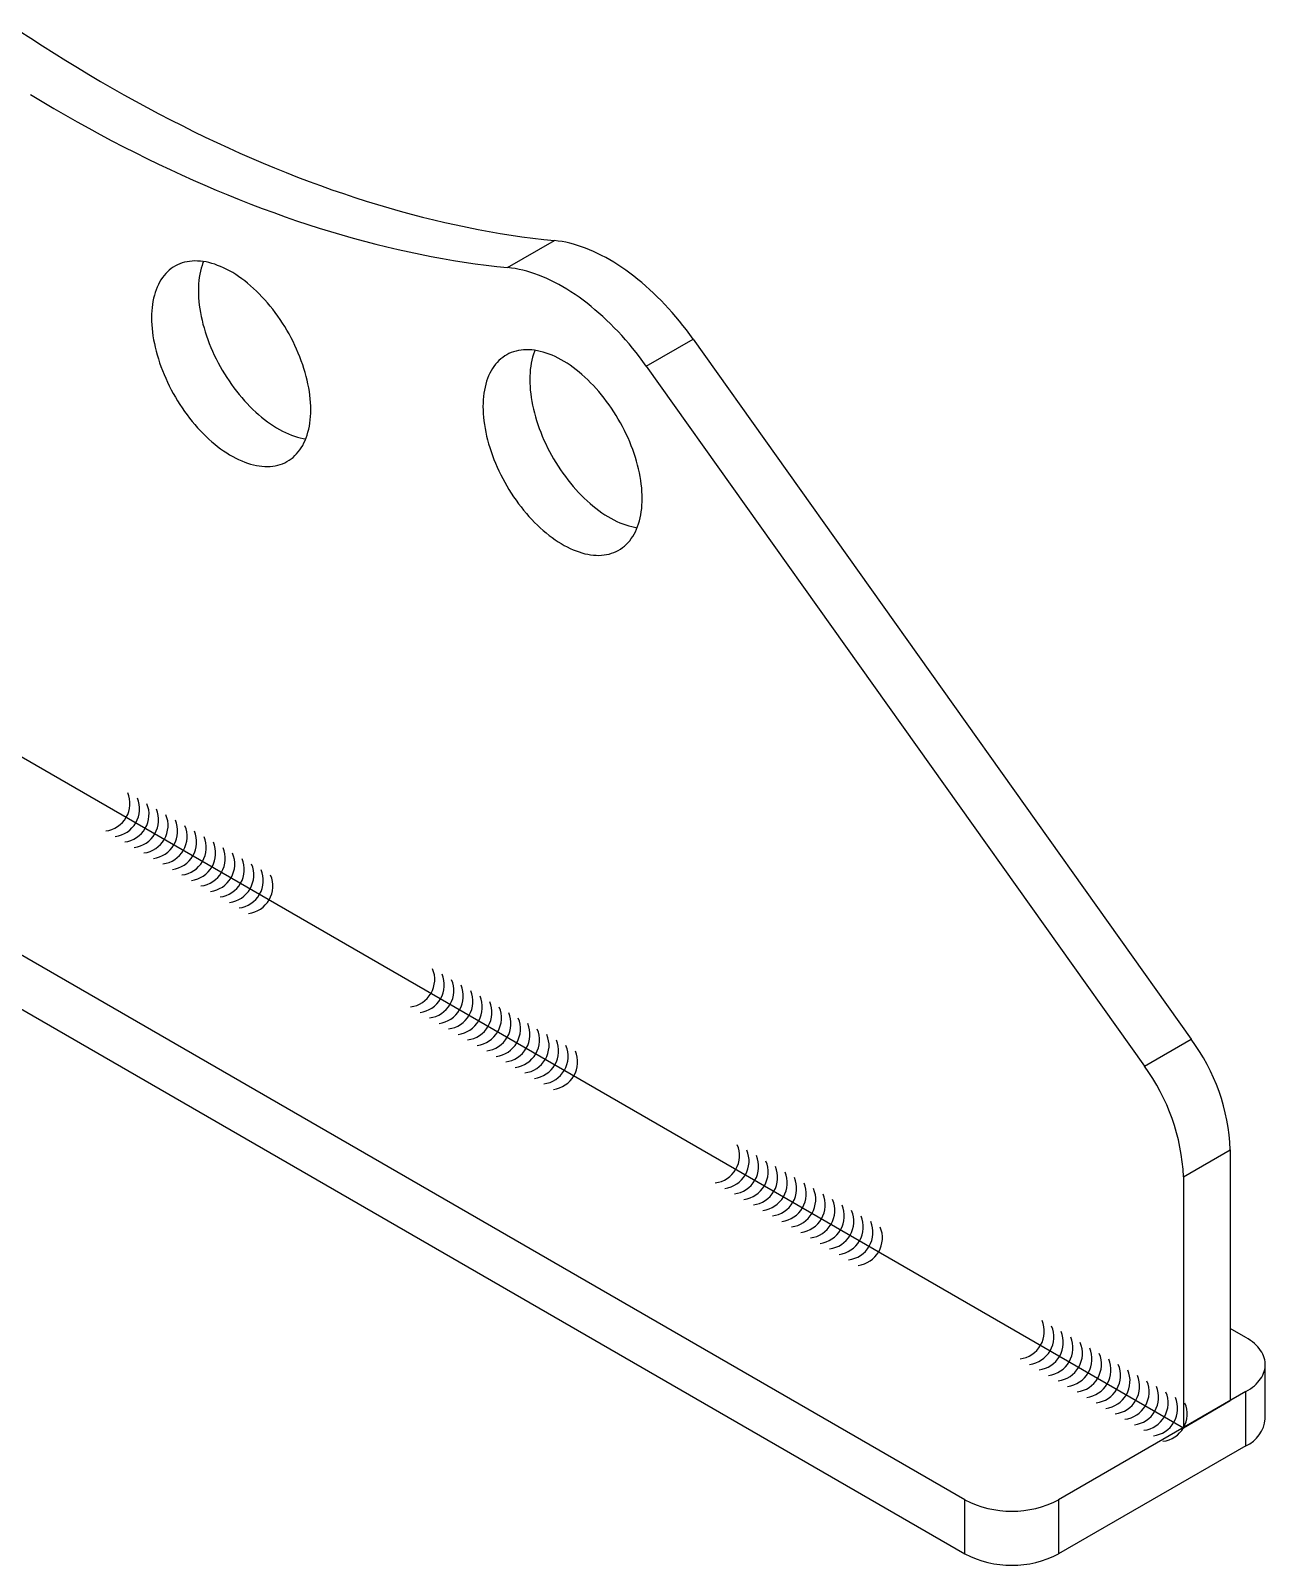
# Model space of a CAD drawing. Header units: millimetres. Extents: x 108 to 1601, y 220 to 1108.
# Drawn here: x 1414.6 to 1601, y 820.4 to 1052.1 of the extents above; entities that cross this region are included whole.
import ezdxf

# ---------------------------------------------------------------- set-up
doc = ezdxf.new("R2010")
doc.units = ezdxf.units.MM
doc.layers.add('geometry', color=8, linetype='Continuous')

msp = doc.modelspace()

# ---------------------------------------------------------------- linework, layer by layer
at = {"layer": 'geometry', "linetype": 'Continuous'}
for points in [[(1412.84, 1052.12), (1414.59, 1050.97)], [(1414.59, 1050.97), (1416.34, 1049.84)], [(1416.34, 1049.84), (1418.1, 1048.72)], [(1418.1, 1048.72), (1419.86, 1047.63)], [(1419.86, 1047.63), (1421.61, 1046.55)], [(1421.61, 1046.55), (1423.37, 1045.5)], [(1423.37, 1045.5), (1425.13, 1044.46)], [(1425.13, 1044.46), (1426.88, 1043.45)], [(1426.88, 1043.45), (1428.64, 1042.45)], [(1414.54, 1042.47), (1416.3, 1041.42)], [(1416.3, 1041.42), (1418.06, 1040.38)], [(1418.06, 1040.38), (1419.81, 1039.37)], [(1428.64, 1042.45), (1430.4, 1041.48)], [(1430.4, 1041.48), (1432.16, 1040.53)], [(1432.16, 1040.53), (1433.91, 1039.59)], [(1419.81, 1039.37), (1421.57, 1038.37)], [(1421.57, 1038.37), (1423.33, 1037.4)], [(1433.91, 1039.59), (1435.67, 1038.68)], [(1435.67, 1038.68), (1437.42, 1037.79)], [(1249.23, 1037.13), (1588.64, 841.2)], [(1423.33, 1037.4), (1425.08, 1036.45)], [(1425.08, 1036.45), (1426.84, 1035.51)], [(1437.42, 1037.79), (1439.17, 1036.92)], [(1439.17, 1036.92), (1440.93, 1036.07)], [(1440.93, 1036.07), (1442.68, 1035.24)], [(1426.84, 1035.51), (1428.6, 1034.6)], [(1428.6, 1034.6), (1430.35, 1033.71)], [(1430.35, 1033.71), (1432.1, 1032.84)], [(1442.68, 1035.24), (1444.43, 1034.43)], [(1444.43, 1034.43), (1446.17, 1033.64)], [(1446.17, 1033.64), (1447.92, 1032.88)], [(1432.1, 1032.84), (1433.86, 1031.99)], [(1433.86, 1031.99), (1435.61, 1031.16)], [(1435.61, 1031.16), (1437.35, 1030.35)], [(1447.92, 1032.88), (1449.66, 1032.13)], [(1449.66, 1032.13), (1451.4, 1031.41)], [(1451.4, 1031.41), (1453.14, 1030.71)], [(1437.35, 1030.35), (1439.1, 1029.56)], [(1439.1, 1029.56), (1440.85, 1028.8)], [(1440.85, 1028.8), (1442.59, 1028.05)], [(1453.14, 1030.71), (1454.87, 1030.03)], [(1454.87, 1030.03), (1456.61, 1029.37)], [(1456.61, 1029.37), (1458.34, 1028.73)], [(1442.59, 1028.05), (1444.33, 1027.33)], [(1444.33, 1027.33), (1446.07, 1026.63)], [(1446.07, 1026.63), (1447.8, 1025.95)], [(1458.34, 1028.73), (1460.06, 1028.12)], [(1460.06, 1028.12), (1461.79, 1027.52)], [(1461.79, 1027.52), (1463.5, 1026.95)], [(1463.5, 1026.95), (1465.22, 1026.4)], [(1447.8, 1025.95), (1449.54, 1025.29)], [(1449.54, 1025.29), (1451.26, 1024.65)], [(1451.26, 1024.65), (1452.99, 1024.04)], [(1465.22, 1026.4), (1466.93, 1025.87)], [(1466.93, 1025.87), (1468.64, 1025.37)], [(1468.64, 1025.37), (1470.34, 1024.88)], [(1470.34, 1024.88), (1472.04, 1024.42)], [(1472.04, 1024.42), (1473.74, 1023.98)], [(1452.99, 1024.04), (1454.71, 1023.44)], [(1454.71, 1023.44), (1456.43, 1022.87)], [(1456.43, 1022.87), (1458.15, 1022.32)], [(1458.15, 1022.32), (1459.86, 1021.79)], [(1473.74, 1023.98), (1475.43, 1023.56)], [(1475.43, 1023.56), (1477.11, 1023.17)], [(1477.11, 1023.17), (1478.79, 1022.79)], [(1478.79, 1022.79), (1480.47, 1022.44)], [(1480.47, 1022.44), (1482.13, 1022.11)], [(1482.13, 1022.11), (1483.8, 1021.81)], [(1459.86, 1021.79), (1461.57, 1021.29)], [(1461.57, 1021.29), (1463.27, 1020.8)], [(1463.27, 1020.8), (1464.97, 1020.34)], [(1464.97, 1020.34), (1466.67, 1019.9)], [(1466.67, 1019.9), (1468.36, 1019.48)], [(1483.8, 1021.81), (1485.46, 1021.52)], [(1485.46, 1021.52), (1487.11, 1021.26)], [(1486.58, 1016.36), (1493.66, 1020.44)], [(1487.11, 1021.26), (1488.75, 1021.02)], [(1488.75, 1021.02), (1490.39, 1020.81)], [(1490.39, 1020.81), (1492.03, 1020.61)], [(1492.03, 1020.61), (1493.66, 1020.44)], [(1494.22, 1020.37), (1493.66, 1020.44)], [(1494.8, 1020.28), (1494.22, 1020.37)], [(1495.38, 1020.17), (1494.8, 1020.28)], [(1495.96, 1020.04), (1495.38, 1020.17)], [(1496.55, 1019.88), (1495.96, 1020.04)], [(1497.15, 1019.71), (1496.55, 1019.88)], [(1497.74, 1019.51), (1497.15, 1019.71)], [(1498.35, 1019.29), (1497.74, 1019.51)], [(1555.64, 830.31), (1230.37, 1018.08)], [(1438.18, 1017.24), (1437.81, 1017.16)], [(1438.57, 1017.3), (1438.18, 1017.24)], [(1438.96, 1017.34), (1438.57, 1017.3)], [(1439.36, 1017.36), (1438.96, 1017.34)], [(1439.77, 1017.35), (1439.36, 1017.36)], [(1440.19, 1017.32), (1439.77, 1017.35)], [(1440.61, 1017.27), (1440.19, 1017.32)], [(1440.65, 1017.27), (1440.58, 1017.1)], [(1441.04, 1017.2), (1440.61, 1017.27)], [(1441.47, 1017.11), (1441.04, 1017.2)], [(1468.36, 1019.48), (1470.04, 1019.09)], [(1470.04, 1019.09), (1471.72, 1018.71)], [(1471.72, 1018.71), (1473.39, 1018.36)], [(1473.39, 1018.36), (1475.06, 1018.03)], [(1475.06, 1018.03), (1476.73, 1017.73)], [(1476.73, 1017.73), (1478.39, 1017.44)], [(1478.39, 1017.44), (1480.04, 1017.18)], [(1480.04, 1017.18), (1481.68, 1016.94)], [(1498.95, 1019.05), (1498.35, 1019.29)], [(1499.56, 1018.79), (1498.95, 1019.05)], [(1500.16, 1018.5), (1499.56, 1018.79)], [(1500.77, 1018.2), (1500.16, 1018.5)], [(1501.39, 1017.87), (1500.77, 1018.2)], [(1502, 1017.53), (1501.39, 1017.87)], [(1502.61, 1017.17), (1502, 1017.53)], [(1434.7, 1015.15), (1434.47, 1014.84)], [(1434.96, 1015.45), (1434.7, 1015.15)], [(1435.22, 1015.72), (1434.96, 1015.45)], [(1435.5, 1015.97), (1435.22, 1015.72)], [(1435.8, 1016.2), (1435.5, 1015.97)], [(1436.1, 1016.41), (1435.8, 1016.2)], [(1436.42, 1016.61), (1436.1, 1016.41)], [(1436.75, 1016.78), (1436.42, 1016.61)], [(1437.09, 1016.92), (1436.75, 1016.78)], [(1437.45, 1017.05), (1437.09, 1016.92)], [(1437.81, 1017.16), (1437.45, 1017.05)], [(1440.03, 1014.87), (1439.97, 1014.39)], [(1440.1, 1015.35), (1440.03, 1014.87)], [(1440.2, 1015.81), (1440.1, 1015.35)], [(1440.31, 1016.25), (1440.2, 1015.81)], [(1440.44, 1016.68), (1440.31, 1016.25)], [(1440.58, 1017.1), (1440.44, 1016.68)], [(1441.91, 1016.99), (1441.47, 1017.11)], [(1442.35, 1016.85), (1441.91, 1016.99)], [(1442.8, 1016.69), (1442.35, 1016.85)], [(1443.25, 1016.51), (1442.8, 1016.69)], [(1443.7, 1016.31), (1443.25, 1016.51)], [(1444.16, 1016.09), (1443.7, 1016.31)], [(1444.61, 1015.85), (1444.16, 1016.09)], [(1445.07, 1015.59), (1444.61, 1015.85)], [(1445.52, 1015.3), (1445.07, 1015.59)], [(1445.97, 1015), (1445.52, 1015.3)], [(1446.43, 1014.68), (1445.97, 1015)], [(1481.68, 1016.94), (1483.32, 1016.72)], [(1483.32, 1016.72), (1484.96, 1016.53)], [(1484.96, 1016.53), (1486.58, 1016.36)], [(1487.15, 1016.29), (1486.58, 1016.36)], [(1487.73, 1016.2), (1487.15, 1016.29)], [(1488.31, 1016.09), (1487.73, 1016.2)], [(1488.89, 1015.96), (1488.31, 1016.09)], [(1489.48, 1015.8), (1488.89, 1015.96)], [(1490.08, 1015.63), (1489.48, 1015.8)], [(1490.67, 1015.43), (1490.08, 1015.63)], [(1491.27, 1015.21), (1490.67, 1015.43)], [(1491.88, 1014.97), (1491.27, 1015.21)], [(1492.49, 1014.7), (1491.88, 1014.97)], [(1503.22, 1016.78), (1502.61, 1017.17)], [(1503.83, 1016.38), (1503.22, 1016.78)], [(1504.44, 1015.96), (1503.83, 1016.38)], [(1505.04, 1015.52), (1504.44, 1015.96)], [(1505.65, 1015.06), (1505.04, 1015.52)], [(1506.25, 1014.58), (1505.65, 1015.06)], [(1433.37, 1012.6), (1433.24, 1012.17)], [(1433.51, 1013.02), (1433.37, 1012.6)], [(1433.67, 1013.42), (1433.51, 1013.02)], [(1433.85, 1013.8), (1433.67, 1013.42)], [(1434.04, 1014.16), (1433.85, 1013.8)], [(1434.24, 1014.51), (1434.04, 1014.16)], [(1434.47, 1014.84), (1434.24, 1014.51)], [(1439.9, 1013.38), (1439.89, 1012.86)], [(1439.89, 1012.86), (1439.9, 1012.33)], [(1439.92, 1013.89), (1439.9, 1013.38)], [(1439.97, 1014.39), (1439.92, 1013.89)], [(1446.88, 1014.34), (1446.43, 1014.68)], [(1447.32, 1013.98), (1446.88, 1014.34)], [(1447.77, 1013.61), (1447.32, 1013.98)], [(1448.21, 1013.22), (1447.77, 1013.61)], [(1448.64, 1012.81), (1448.21, 1013.22)], [(1449.07, 1012.39), (1448.64, 1012.81)], [(1493.09, 1014.42), (1492.49, 1014.7)], [(1493.7, 1014.12), (1493.09, 1014.42)], [(1494.31, 1013.79), (1493.7, 1014.12)], [(1494.93, 1013.45), (1494.31, 1013.79)], [(1495.54, 1013.08), (1494.93, 1013.45)], [(1496.15, 1012.7), (1495.54, 1013.08)], [(1496.76, 1012.3), (1496.15, 1012.7)], [(1506.85, 1014.09), (1506.25, 1014.58)], [(1507.44, 1013.57), (1506.85, 1014.09)], [(1508.03, 1013.05), (1507.44, 1013.57)], [(1508.61, 1012.5), (1508.03, 1013.05)], [(1432.9, 1010.31), (1432.85, 1009.81)], [(1432.96, 1010.79), (1432.9, 1010.31)], [(1433.03, 1011.26), (1432.96, 1010.79)], [(1433.13, 1011.72), (1433.03, 1011.26)], [(1433.24, 1012.17), (1433.13, 1011.72)], [(1439.9, 1012.33), (1439.92, 1011.79)], [(1439.92, 1011.79), (1439.97, 1011.24)], [(1439.97, 1011.24), (1440.03, 1010.69)], [(1440.03, 1010.69), (1440.1, 1010.12)], [(1449.49, 1011.95), (1449.07, 1012.39)], [(1449.91, 1011.5), (1449.49, 1011.95)], [(1450.32, 1011.03), (1449.91, 1011.5)], [(1450.72, 1010.55), (1450.32, 1011.03)], [(1451.11, 1010.06), (1450.72, 1010.55)], [(1497.37, 1011.88), (1496.76, 1012.3)], [(1497.97, 1011.43), (1497.37, 1011.88)], [(1498.58, 1010.98), (1497.97, 1011.43)], [(1499.18, 1010.5), (1498.58, 1010.98)], [(1499.77, 1010), (1499.18, 1010.5)], [(1509.19, 1011.94), (1508.61, 1012.5)], [(1509.76, 1011.37), (1509.19, 1011.94)], [(1510.33, 1010.77), (1509.76, 1011.37)], [(1510.89, 1010.17), (1510.33, 1010.77)], [(1230.37, 1009.92), (1555.64, 822.15)], [(1432.83, 1009.3), (1432.82, 1008.78)], [(1432.82, 1008.78), (1432.83, 1008.25)], [(1432.85, 1009.81), (1432.83, 1009.3)], [(1432.83, 1008.25), (1432.85, 1007.71)], [(1440.1, 1010.12), (1440.2, 1009.56)], [(1440.2, 1009.56), (1440.31, 1008.98)], [(1440.31, 1008.98), (1440.44, 1008.4)], [(1440.44, 1008.4), (1440.58, 1007.82)], [(1451.49, 1009.56), (1451.11, 1010.06)], [(1451.87, 1009.04), (1451.49, 1009.56)], [(1452.23, 1008.52), (1451.87, 1009.04)], [(1452.59, 1007.98), (1452.23, 1008.52)], [(1452.93, 1007.44), (1452.59, 1007.98)], [(1500.37, 1009.49), (1499.77, 1010)], [(1500.96, 1008.96), (1500.37, 1009.49)], [(1501.54, 1008.42), (1500.96, 1008.96)], [(1502.12, 1007.86), (1501.54, 1008.42)], [(1511.45, 1009.55), (1510.89, 1010.17)], [(1511.99, 1008.92), (1511.45, 1009.55)], [(1512.53, 1008.27), (1511.99, 1008.92)], [(1513.06, 1007.61), (1512.53, 1008.27)], [(1432.85, 1007.71), (1432.9, 1007.16)], [(1432.9, 1007.16), (1432.96, 1006.6)], [(1432.96, 1006.6), (1433.03, 1006.04)], [(1433.03, 1006.04), (1433.13, 1005.47)], [(1440.58, 1007.82), (1440.74, 1007.24)], [(1440.74, 1007.24), (1440.92, 1006.65)], [(1440.92, 1006.65), (1441.11, 1006.07)], [(1441.11, 1006.07), (1441.32, 1005.48)], [(1453.26, 1006.89), (1452.93, 1007.44)], [(1453.58, 1006.33), (1453.26, 1006.89)], [(1453.88, 1005.76), (1453.58, 1006.33)], [(1454.18, 1005.19), (1453.88, 1005.76)], [(1502.69, 1007.28), (1502.12, 1007.86)], [(1503.26, 1006.69), (1502.69, 1007.28)], [(1503.82, 1006.09), (1503.26, 1006.69)], [(1504.37, 1005.47), (1503.82, 1006.09)], [(1513.58, 1006.94), (1513.06, 1007.61)], [(1514.09, 1006.26), (1513.58, 1006.94)], [(1514.59, 1005.57), (1514.09, 1006.26)], [(1433.13, 1005.47), (1433.24, 1004.9)], [(1433.24, 1004.9), (1433.37, 1004.32)], [(1433.37, 1004.32), (1433.51, 1003.74)], [(1433.51, 1003.74), (1433.67, 1003.16)], [(1441.32, 1005.48), (1441.54, 1004.89)], [(1441.54, 1004.89), (1441.78, 1004.31)], [(1441.78, 1004.31), (1442.03, 1003.72)], [(1442.03, 1003.72), (1442.29, 1003.14)], [(1454.46, 1004.61), (1454.18, 1005.19)], [(1454.72, 1004.03), (1454.46, 1004.61)], [(1454.97, 1003.45), (1454.72, 1004.03)], [(1455.21, 1002.87), (1454.97, 1003.45)], [(1486.79, 1003.37), (1486.46, 1003.2)], [(1487.14, 1003.52), (1486.79, 1003.37)], [(1487.49, 1003.65), (1487.14, 1003.52)], [(1487.85, 1003.75), (1487.49, 1003.65)], [(1488.23, 1003.83), (1487.85, 1003.75)], [(1488.61, 1003.9), (1488.23, 1003.83)], [(1489, 1003.93), (1488.61, 1003.9)], [(1489.41, 1003.95), (1489, 1003.93)], [(1489.81, 1003.95), (1489.41, 1003.95)], [(1490.23, 1003.92), (1489.81, 1003.95)], [(1490.65, 1003.87), (1490.23, 1003.92)], [(1490.48, 1003.28), (1490.35, 1002.85)], [(1490.62, 1003.69), (1490.48, 1003.28)], [(1490.69, 1003.86), (1490.62, 1003.69)], [(1491.08, 1003.8), (1490.65, 1003.87)], [(1491.52, 1003.7), (1491.08, 1003.8)], [(1491.95, 1003.59), (1491.52, 1003.7)], [(1492.4, 1003.45), (1491.95, 1003.59)], [(1492.85, 1003.29), (1492.4, 1003.45)], [(1493.29, 1003.11), (1492.85, 1003.29)], [(1504.92, 1004.83), (1504.37, 1005.47)], [(1505.46, 1004.19), (1504.92, 1004.83)], [(1505.99, 1003.53), (1505.46, 1004.19)], [(1506.51, 1002.86), (1505.99, 1003.53)], [(1507.52, 1001.48), (1514.59, 1005.57)], [(1514.59, 1005.57), (1589.81, 899.84)], [(1433.67, 1003.16), (1433.85, 1002.57)], [(1433.85, 1002.57), (1434.04, 1001.98)], [(1434.04, 1001.98), (1434.24, 1001.4)], [(1434.24, 1001.4), (1434.47, 1000.81)], [(1442.29, 1003.14), (1442.57, 1002.57)], [(1442.57, 1002.57), (1442.87, 1002)], [(1442.87, 1002), (1443.17, 1001.43)], [(1443.17, 1001.43), (1443.49, 1000.87)], [(1455.43, 1002.28), (1455.21, 1002.87)], [(1455.64, 1001.69), (1455.43, 1002.28)], [(1455.83, 1001.11), (1455.64, 1001.69)], [(1456.01, 1000.52), (1455.83, 1001.11)], [(1484.29, 1001.11), (1484.08, 1000.76)], [(1484.51, 1001.44), (1484.29, 1001.11)], [(1484.75, 1001.75), (1484.51, 1001.44)], [(1485, 1002.04), (1484.75, 1001.75)], [(1485.27, 1002.31), (1485, 1002.04)], [(1485.55, 1002.57), (1485.27, 1002.31)], [(1485.84, 1002.8), (1485.55, 1002.57)], [(1486.14, 1003.01), (1485.84, 1002.8)], [(1486.46, 1003.2), (1486.14, 1003.01)], [(1490.01, 1000.98), (1489.97, 1000.48)], [(1490.07, 1001.47), (1490.01, 1000.98)], [(1490.15, 1001.94), (1490.07, 1001.47)], [(1490.24, 1002.4), (1490.15, 1001.94)], [(1490.35, 1002.85), (1490.24, 1002.4)], [(1493.75, 1002.91), (1493.29, 1003.11)], [(1494.2, 1002.69), (1493.75, 1002.91)], [(1494.66, 1002.44), (1494.2, 1002.69)], [(1495.11, 1002.18), (1494.66, 1002.44)], [(1495.56, 1001.9), (1495.11, 1002.18)], [(1496.02, 1001.6), (1495.56, 1001.9)], [(1496.47, 1001.28), (1496.02, 1001.6)], [(1496.92, 1000.94), (1496.47, 1001.28)], [(1507.02, 1002.18), (1506.51, 1002.86)], [(1507.52, 1001.48), (1507.02, 1002.18)], [(1507.52, 1001.48), (1582.74, 895.76)], [(1434.47, 1000.81), (1434.7, 1000.22)], [(1434.7, 1000.22), (1434.96, 999.64)], [(1434.96, 999.64), (1435.22, 999.06)], [(1435.22, 999.06), (1435.5, 998.49)], [(1443.49, 1000.87), (1443.82, 1000.32)], [(1443.82, 1000.32), (1444.16, 999.78)], [(1444.16, 999.78), (1444.52, 999.24)], [(1444.52, 999.24), (1444.88, 998.72)], [(1444.88, 998.72), (1445.26, 998.2)], [(1456.17, 999.93), (1456.01, 1000.52)], [(1456.31, 999.35), (1456.17, 999.93)], [(1456.44, 998.78), (1456.31, 999.35)], [(1456.55, 998.2), (1456.44, 998.78)], [(1483.28, 998.76), (1483.17, 998.32)], [(1483.41, 999.2), (1483.28, 998.76)], [(1483.55, 999.61), (1483.41, 999.2)], [(1483.71, 1000.01), (1483.55, 999.61)], [(1483.89, 1000.39), (1483.71, 1000.01)], [(1484.08, 1000.76), (1483.89, 1000.39)], [(1489.94, 999.97), (1489.93, 999.45)], [(1489.93, 999.45), (1489.94, 998.92)], [(1489.97, 1000.48), (1489.94, 999.97)], [(1489.94, 998.92), (1489.97, 998.38)], [(1497.37, 1000.58), (1496.92, 1000.94)], [(1497.81, 1000.21), (1497.37, 1000.58)], [(1498.25, 999.81), (1497.81, 1000.21)], [(1498.68, 999.41), (1498.25, 999.81)], [(1499.11, 998.98), (1498.68, 999.41)], [(1499.54, 998.55), (1499.11, 998.98)], [(1435.5, 998.49), (1435.8, 997.91)], [(1435.8, 997.91), (1436.1, 997.35)], [(1436.1, 997.35), (1436.42, 996.79)], [(1436.42, 996.79), (1436.75, 996.24)], [(1445.26, 998.2), (1445.64, 997.7)], [(1445.64, 997.7), (1446.03, 997.21)], [(1446.03, 997.21), (1446.43, 996.73)], [(1446.43, 996.73), (1446.84, 996.26)], [(1456.65, 997.63), (1456.55, 998.2)], [(1456.72, 997.07), (1456.65, 997.63)], [(1456.78, 996.52), (1456.72, 997.07)], [(1456.83, 995.97), (1456.78, 996.52)], [(1482.9, 996.4), (1482.87, 995.89)], [(1482.94, 996.9), (1482.9, 996.4)], [(1483, 997.39), (1482.94, 996.9)], [(1483.08, 997.86), (1483, 997.39)], [(1483.17, 998.32), (1483.08, 997.86)], [(1489.97, 998.38), (1490.01, 997.84)], [(1490.01, 997.84), (1490.07, 997.28)], [(1490.07, 997.28), (1490.15, 996.72)], [(1490.15, 996.72), (1490.24, 996.15)], [(1499.95, 998.09), (1499.54, 998.55)], [(1500.36, 997.63), (1499.95, 998.09)], [(1500.76, 997.15), (1500.36, 997.63)], [(1501.15, 996.65), (1500.76, 997.15)], [(1501.54, 996.15), (1501.15, 996.65)], [(1436.75, 996.24), (1437.09, 995.69)], [(1437.09, 995.69), (1437.45, 995.16)], [(1437.45, 995.16), (1437.81, 994.63)], [(1437.81, 994.63), (1438.18, 994.12)], [(1438.18, 994.12), (1438.57, 993.62)], [(1446.84, 996.26), (1447.26, 995.81)], [(1447.26, 995.81), (1447.68, 995.37)], [(1447.68, 995.37), (1448.11, 994.95)], [(1448.11, 994.95), (1448.54, 994.54)], [(1448.54, 994.54), (1448.98, 994.15)], [(1448.98, 994.15), (1449.43, 993.77)], [(1456.85, 995.43), (1456.83, 995.97)], [(1456.83, 993.87), (1456.85, 994.38)], [(1456.86, 994.9), (1456.85, 995.43)], [(1456.85, 994.38), (1456.86, 994.9)], [(1482.87, 995.89), (1482.86, 995.37)], [(1482.86, 995.37), (1482.87, 994.84)], [(1482.87, 994.84), (1482.9, 994.3)], [(1482.9, 994.3), (1482.94, 993.75)], [(1490.24, 996.15), (1490.35, 995.58)], [(1490.35, 995.58), (1490.48, 995)], [(1490.48, 995), (1490.62, 994.42)], [(1490.62, 994.42), (1490.78, 993.83)], [(1501.91, 995.64), (1501.54, 996.15)], [(1502.28, 995.11), (1501.91, 995.64)], [(1502.63, 994.58), (1502.28, 995.11)], [(1502.97, 994.03), (1502.63, 994.58)], [(1503.3, 993.48), (1502.97, 994.03)], [(1438.57, 993.62), (1438.96, 993.12)], [(1438.96, 993.12), (1439.36, 992.64)], [(1439.36, 992.64), (1439.77, 992.18)], [(1439.77, 992.18), (1440.19, 991.72)], [(1440.19, 991.72), (1440.61, 991.29)], [(1449.43, 993.77), (1449.87, 993.42)], [(1449.87, 993.42), (1450.32, 993.08)], [(1450.32, 993.08), (1450.77, 992.76)], [(1450.77, 992.76), (1451.23, 992.45)], [(1451.23, 992.45), (1451.68, 992.17)], [(1451.68, 992.17), (1452.14, 991.91)], [(1452.14, 991.91), (1452.59, 991.67)], [(1456.44, 991.51), (1456.55, 991.95)], [(1456.55, 991.95), (1456.65, 992.41)], [(1456.65, 992.41), (1456.72, 992.88)], [(1456.72, 992.88), (1456.78, 993.37)], [(1456.78, 993.37), (1456.83, 993.87)], [(1482.94, 993.75), (1483, 993.2)], [(1483, 993.2), (1483.08, 992.64)], [(1483.08, 992.64), (1483.17, 992.07)], [(1483.17, 992.07), (1483.28, 991.49)], [(1490.78, 993.83), (1490.96, 993.25)], [(1490.96, 993.25), (1491.15, 992.66)], [(1491.15, 992.66), (1491.36, 992.07)], [(1491.36, 992.07), (1491.58, 991.49)], [(1503.62, 992.92), (1503.3, 993.48)], [(1503.93, 992.36), (1503.62, 992.92)], [(1504.22, 991.78), (1503.93, 992.36)], [(1504.5, 991.21), (1504.22, 991.78)], [(1440.61, 991.29), (1441.04, 990.86)], [(1441.04, 990.86), (1441.47, 990.46)], [(1441.47, 990.46), (1441.91, 990.06)], [(1441.91, 990.06), (1442.35, 989.69)], [(1442.35, 989.69), (1442.8, 989.33)], [(1452.59, 991.67), (1453.05, 991.44)], [(1453.05, 991.44), (1453.5, 991.24)], [(1453.5, 991.24), (1453.95, 991.06)], [(1453.95, 991.06), (1454.39, 990.9)], [(1454.39, 990.9), (1454.84, 990.77)], [(1454.84, 990.77), (1455.28, 990.65)], [(1455.28, 990.65), (1455.71, 990.56)], [(1455.43, 989.16), (1455.64, 989.51)], [(1455.64, 989.51), (1455.83, 989.88)], [(1455.71, 990.56), (1456.1, 990.49)], [(1455.83, 989.88), (1456.01, 990.26)], [(1456.01, 990.26), (1456.17, 990.66)], [(1456.17, 990.66), (1456.31, 991.07)], [(1456.31, 991.07), (1456.44, 991.51)], [(1483.28, 991.49), (1483.41, 990.92)], [(1483.41, 990.92), (1483.55, 990.34)], [(1483.55, 990.34), (1483.71, 989.75)], [(1483.71, 989.75), (1483.89, 989.17)], [(1491.58, 991.49), (1491.82, 990.9)], [(1491.82, 990.9), (1492.07, 990.32)], [(1492.07, 990.32), (1492.34, 989.74)], [(1492.34, 989.74), (1492.62, 989.16)], [(1504.77, 990.63), (1504.5, 991.21)], [(1505.02, 990.05), (1504.77, 990.63)], [(1505.25, 989.46), (1505.02, 990.05)], [(1505.48, 988.87), (1505.25, 989.46)], [(1442.8, 989.33), (1443.25, 988.99)], [(1443.25, 988.99), (1443.7, 988.67)], [(1443.7, 988.67), (1444.16, 988.37)], [(1444.16, 988.37), (1444.61, 988.09)], [(1444.61, 988.09), (1445.07, 987.83)], [(1445.07, 987.83), (1445.52, 987.59)], [(1445.52, 987.59), (1445.97, 987.36)], [(1445.97, 987.36), (1446.43, 987.16)], [(1446.43, 987.16), (1446.88, 986.98)], [(1452.93, 986.9), (1453.26, 987.07)], [(1453.26, 987.07), (1453.58, 987.26)], [(1453.58, 987.26), (1453.88, 987.47)], [(1453.88, 987.47), (1454.18, 987.7)], [(1454.18, 987.7), (1454.46, 987.96)], [(1454.46, 987.96), (1454.72, 988.23)], [(1454.72, 988.23), (1454.97, 988.52)], [(1454.97, 988.52), (1455.21, 988.83)], [(1455.21, 988.83), (1455.43, 989.16)], [(1483.89, 989.17), (1484.08, 988.58)], [(1484.08, 988.58), (1484.29, 987.99)], [(1484.29, 987.99), (1484.51, 987.4)], [(1484.51, 987.4), (1484.75, 986.82)], [(1492.62, 989.16), (1492.91, 988.59)], [(1492.91, 988.59), (1493.22, 988.03)], [(1493.22, 988.03), (1493.53, 987.47)], [(1493.53, 987.47), (1493.87, 986.92)], [(1505.68, 988.29), (1505.48, 988.87)], [(1505.88, 987.7), (1505.68, 988.29)], [(1506.05, 987.11), (1505.88, 987.7)], [(1506.21, 986.53), (1506.05, 987.11)], [(1446.88, 986.98), (1447.32, 986.82)], [(1447.32, 986.82), (1447.77, 986.68)], [(1447.77, 986.68), (1448.21, 986.57)], [(1448.21, 986.57), (1448.64, 986.47)], [(1448.64, 986.47), (1449.07, 986.4)], [(1449.07, 986.4), (1449.49, 986.35)], [(1449.49, 986.35), (1449.91, 986.32)], [(1449.91, 986.32), (1450.32, 986.32)], [(1450.32, 986.32), (1450.72, 986.34)], [(1450.72, 986.34), (1451.11, 986.37)], [(1451.11, 986.37), (1451.49, 986.44)], [(1451.49, 986.44), (1451.87, 986.52)], [(1451.87, 986.52), (1452.23, 986.62)], [(1452.23, 986.62), (1452.59, 986.75)], [(1452.59, 986.75), (1452.93, 986.9)], [(1484.75, 986.82), (1485, 986.24)], [(1485, 986.24), (1485.27, 985.66)], [(1485.27, 985.66), (1485.55, 985.08)], [(1485.55, 985.08), (1485.84, 984.51)], [(1493.87, 986.92), (1494.21, 986.37)], [(1494.21, 986.37), (1494.56, 985.84)], [(1494.56, 985.84), (1494.92, 985.31)], [(1494.92, 985.31), (1495.3, 984.8)], [(1495.3, 984.8), (1495.68, 984.29)], [(1506.36, 985.95), (1506.21, 986.53)], [(1506.48, 985.37), (1506.36, 985.95)], [(1506.59, 984.8), (1506.48, 985.37)], [(1506.69, 984.23), (1506.59, 984.8)], [(1485.84, 984.51), (1486.14, 983.94)], [(1486.14, 983.94), (1486.46, 983.38)], [(1486.46, 983.38), (1486.79, 982.83)], [(1486.79, 982.83), (1487.14, 982.29)], [(1495.68, 984.29), (1496.08, 983.8)], [(1496.08, 983.8), (1496.48, 983.32)], [(1496.48, 983.32), (1496.88, 982.85)], [(1496.88, 982.85), (1497.3, 982.4)], [(1506.77, 983.67), (1506.69, 984.23)], [(1506.83, 983.11), (1506.77, 983.67)], [(1506.87, 982.56), (1506.83, 983.11)], [(1506.89, 982.02), (1506.87, 982.56)], [(1487.14, 982.29), (1487.49, 981.75)], [(1487.49, 981.75), (1487.85, 981.23)], [(1487.85, 981.23), (1488.23, 980.71)], [(1488.23, 980.71), (1488.61, 980.21)], [(1488.61, 980.21), (1489, 979.72)], [(1497.3, 982.4), (1497.72, 981.96)], [(1497.72, 981.96), (1498.15, 981.54)], [(1498.15, 981.54), (1498.59, 981.13)], [(1498.59, 981.13), (1499.03, 980.74)], [(1499.03, 980.74), (1499.47, 980.37)], [(1499.47, 980.37), (1499.92, 980.01)], [(1506.83, 979.96), (1506.87, 980.46)], [(1506.87, 980.46), (1506.89, 980.97)], [(1506.9, 981.49), (1506.89, 982.02)], [(1506.89, 980.97), (1506.9, 981.49)], [(1489, 979.72), (1489.41, 979.24)], [(1489.41, 979.24), (1489.81, 978.77)], [(1489.81, 978.77), (1490.23, 978.32)], [(1490.23, 978.32), (1490.65, 977.88)], [(1490.65, 977.88), (1491.08, 977.46)], [(1499.92, 980.01), (1500.37, 979.67)], [(1500.37, 979.67), (1500.82, 979.35)], [(1500.82, 979.35), (1501.27, 979.05)], [(1501.27, 979.05), (1501.73, 978.77)], [(1501.73, 978.77), (1502.18, 978.5)], [(1502.18, 978.5), (1502.64, 978.26)], [(1502.64, 978.26), (1503.09, 978.04)], [(1503.09, 978.04), (1503.54, 977.84)], [(1503.54, 977.84), (1503.99, 977.66)], [(1506.36, 977.67), (1506.48, 978.1)], [(1506.48, 978.1), (1506.59, 978.55)], [(1506.59, 978.55), (1506.69, 979.01)], [(1506.69, 979.01), (1506.77, 979.48)], [(1506.77, 979.48), (1506.83, 979.96)], [(1491.08, 977.46), (1491.52, 977.05)], [(1491.52, 977.05), (1491.95, 976.66)], [(1491.95, 976.66), (1492.4, 976.29)], [(1492.4, 976.29), (1492.85, 975.93)], [(1492.85, 975.93), (1493.29, 975.59)], [(1493.29, 975.59), (1493.75, 975.27)], [(1503.99, 977.66), (1504.44, 977.5)], [(1504.44, 977.5), (1504.88, 977.36)], [(1504.88, 977.36), (1505.32, 977.25)], [(1505.25, 975.43), (1505.48, 975.76)], [(1505.32, 977.25), (1505.75, 977.15)], [(1505.48, 975.76), (1505.68, 976.11)], [(1505.68, 976.11), (1505.88, 976.47)], [(1505.75, 977.15), (1506.15, 977.08)], [(1505.88, 976.47), (1506.05, 976.85)], [(1506.05, 976.85), (1506.21, 977.25)], [(1506.21, 977.25), (1506.36, 977.67)], [(1493.75, 975.27), (1494.2, 974.97)], [(1494.2, 974.97), (1494.66, 974.69)], [(1494.66, 974.69), (1495.11, 974.42)], [(1495.11, 974.42), (1495.56, 974.18)], [(1495.56, 974.18), (1496.02, 973.96)], [(1496.02, 973.96), (1496.47, 973.76)], [(1496.47, 973.76), (1496.92, 973.58)], [(1496.92, 973.58), (1497.37, 973.42)], [(1497.37, 973.42), (1497.81, 973.28)], [(1497.81, 973.28), (1498.25, 973.16)], [(1498.25, 973.16), (1498.68, 973.07)], [(1501.91, 973.11), (1502.28, 973.22)], [(1502.28, 973.22), (1502.63, 973.35)], [(1502.63, 973.35), (1502.97, 973.49)], [(1502.97, 973.49), (1503.3, 973.66)], [(1503.3, 973.66), (1503.62, 973.86)], [(1503.62, 973.86), (1503.93, 974.07)], [(1503.93, 974.07), (1504.22, 974.3)], [(1504.22, 974.3), (1504.5, 974.55)], [(1504.5, 974.55), (1504.77, 974.83)], [(1504.77, 974.83), (1505.02, 975.12)], [(1505.02, 975.12), (1505.25, 975.43)], [(1498.68, 973.07), (1499.11, 973)], [(1499.11, 973), (1499.54, 972.95)], [(1499.54, 972.95), (1499.95, 972.92)], [(1499.95, 972.92), (1500.36, 972.91)], [(1500.36, 972.91), (1500.76, 972.93)], [(1500.76, 972.93), (1501.15, 972.97)], [(1501.15, 972.97), (1501.54, 973.03)], [(1501.54, 973.03), (1501.91, 973.11)], [(1582.74, 895.76), (1589.81, 899.84)], [(1588.64, 879.08), (1595.71, 883.17)], [(1595.71, 883.17), (1595.71, 845.28)], [(1588.64, 879.08), (1588.64, 841.2)], [(1598.07, 854.8), (1595.71, 856.16)], [(1598.42, 854.59), (1598.07, 854.8)], [(1598.75, 854.37), (1598.42, 854.59)], [(1599.06, 854.14), (1598.75, 854.37)], [(1599.35, 853.9), (1599.06, 854.14)], [(1599.62, 853.65), (1599.35, 853.9)], [(1599.86, 853.39), (1599.62, 853.65)], [(1600.08, 853.13), (1599.86, 853.39)], [(1600.28, 852.86), (1600.08, 853.13)], [(1600.46, 852.59), (1600.28, 852.86)], [(1600.61, 852.31), (1600.46, 852.59)], [(1600.74, 852.03), (1600.61, 852.31)], [(1600.84, 851.74), (1600.74, 852.03)], [(1600.92, 851.45), (1600.84, 851.74)], [(1600.97, 851.16), (1600.92, 851.45)], [(1600.99, 850.87), (1600.97, 851.16)], [(1600.97, 850.28), (1600.99, 850.57)], [(1600.99, 850.57), (1600.99, 850.87)], [(1601, 842.56), (1601, 850.72)], [(1599.62, 847.79), (1599.86, 848.05)], [(1599.86, 848.05), (1600.08, 848.31)], [(1600.08, 848.31), (1600.28, 848.58)], [(1600.28, 848.58), (1600.46, 848.85)], [(1600.46, 848.85), (1600.61, 849.13)], [(1600.61, 849.13), (1600.74, 849.42)], [(1600.74, 849.42), (1600.84, 849.7)], [(1600.84, 849.7), (1600.92, 849.99)], [(1600.92, 849.99), (1600.97, 850.28)], [(1598.07, 846.64), (1569.78, 830.31)], [(1598.07, 846.64), (1598.42, 846.85)], [(1598.07, 838.47), (1598.07, 846.64)], [(1598.42, 846.85), (1598.75, 847.07)], [(1598.75, 847.07), (1599.06, 847.3)], [(1599.06, 847.3), (1599.35, 847.54)], [(1599.35, 847.54), (1599.62, 847.79)], [(1588.64, 841.2), (1595.71, 845.28)], [(1598.07, 838.47), (1569.78, 822.15)], [(1555.64, 822.15), (1555.64, 830.31)], [(1569.78, 830.31), (1569.78, 822.15)]]:
    msp.add_lwpolyline(points, dxfattribs=at)
for points in [[(1425.9, 931.3, 0.498188), (1429.23, 937.07)], [(1427.34, 930.47, 0.498188), (1430.67, 936.24)], [(1428.77, 929.64, 0.498188), (1432.11, 935.41)], [(1430.21, 928.81, 0.498188), (1433.54, 934.58)], [(1431.65, 927.98, 0.498188), (1434.98, 933.75)], [(1433.09, 927.15, 0.498188), (1436.42, 932.92)], [(1434.53, 926.32, 0.498188), (1437.86, 932.09)], [(1435.96, 925.49, 0.498188), (1439.3, 931.26)], [(1437.4, 924.65, 0.498188), (1440.74, 930.43)], [(1438.84, 923.82, 0.498188), (1442.17, 929.6)], [(1440.28, 922.99, 0.498188), (1443.61, 928.77)], [(1441.72, 922.16, 0.498188), (1445.05, 927.94)], [(1443.16, 921.33, 0.498188), (1446.49, 927.11)], [(1444.59, 920.5, 0.498188), (1447.93, 926.28)], [(1446.03, 919.67, 0.498188), (1449.36, 925.45)], [(1447.47, 918.84, 0.498188), (1450.8, 924.62)], [(1471.92, 904.73, 0.498188), (1475.25, 910.5)], [(1473.36, 903.9, 0.498188), (1476.69, 909.67)], [(1474.8, 903.07, 0.498188), (1478.13, 908.84)], [(1476.23, 902.24, 0.498188), (1479.57, 908.01)], [(1477.67, 901.41, 0.498188), (1481.01, 907.18)], [(1479.11, 900.58, 0.498188), (1482.44, 906.35)], [(1480.55, 899.75, 0.498188), (1483.88, 905.52)], [(1481.99, 898.92, 0.498188), (1485.32, 904.69)], [(1483.42, 898.09, 0.498188), (1486.76, 903.86)], [(1484.86, 897.26, 0.498188), (1488.2, 903.03)], [(1486.3, 896.43, 0.498188), (1489.63, 902.2)], [(1487.74, 895.6, 0.498188), (1491.07, 901.37)], [(1489.18, 894.77, 0.498188), (1492.51, 900.54)], [(1490.62, 893.94, 0.498188), (1493.95, 899.71)], [(1595.71, 883.17, 0.149561), (1589.81, 899.84)], [(1492.05, 893.11, 0.498188), (1495.39, 898.88)], [(1493.49, 892.28, 0.498188), (1496.83, 898.05)], [(1588.64, 879.08, 0.149561), (1582.74, 895.76)], [(1517.94, 878.16, 0.498188), (1521.27, 883.93)], [(1519.38, 877.33, 0.498188), (1522.71, 883.1)], [(1520.82, 876.5, 0.498188), (1524.15, 882.27)], [(1522.26, 875.67, 0.498188), (1525.59, 881.44)], [(1523.69, 874.84, 0.498188), (1527.03, 880.61)], [(1525.13, 874.01, 0.498188), (1528.47, 879.78)], [(1526.57, 873.18, 0.498188), (1529.9, 878.95)], [(1528.01, 872.35, 0.498188), (1531.34, 878.12)], [(1529.45, 871.52, 0.498188), (1532.78, 877.29)], [(1530.88, 870.69, 0.498188), (1534.22, 876.46)], [(1532.32, 869.86, 0.498188), (1535.66, 875.63)], [(1533.76, 869.03, 0.498188), (1537.09, 874.8)], [(1535.2, 868.2, 0.498188), (1538.53, 873.97)], [(1536.64, 867.37, 0.498188), (1539.97, 873.14)], [(1538.08, 866.54, 0.498188), (1541.41, 872.31)], [(1539.51, 865.71, 0.498188), (1542.85, 871.48)], [(1563.96, 851.59, 0.498188), (1567.3, 857.37)], [(1565.4, 850.76, 0.498188), (1568.73, 856.54)], [(1566.84, 849.93, 0.498188), (1570.17, 855.71)], [(1568.28, 849.1, 0.498188), (1571.61, 854.88)], [(1569.72, 848.27, 0.498188), (1573.05, 854.05)], [(1571.15, 847.44, 0.498188), (1574.49, 853.22)], [(1572.59, 846.61, 0.498188), (1575.93, 852.39)], [(1574.03, 845.78, 0.498188), (1577.36, 851.56)], [(1575.47, 844.95, 0.498188), (1578.8, 850.73)], [(1576.91, 844.12, 0.498188), (1580.24, 849.89)], [(1578.34, 843.29, 0.498188), (1581.68, 849.06)], [(1579.78, 842.46, 0.498188), (1583.12, 848.23)], [(1581.22, 841.63, 0.498188), (1584.55, 847.4)], [(1582.66, 840.8, 0.498188), (1585.99, 846.57)], [(1584.1, 839.97, 0.498188), (1587.43, 845.74)], [(1585.54, 839.14, 0.498188), (1588.87, 844.91)], [(1598.07, 838.47, 0.269285), (1601, 842.56)], [(1555.64, 830.31, 0.244013), (1569.78, 830.31)], [(1555.64, 822.15, 0.244013), (1569.78, 822.15)]]:
    msp.add_lwpolyline(points, format="xyb", dxfattribs=at)

doc.saveas('drawing.dxf')
